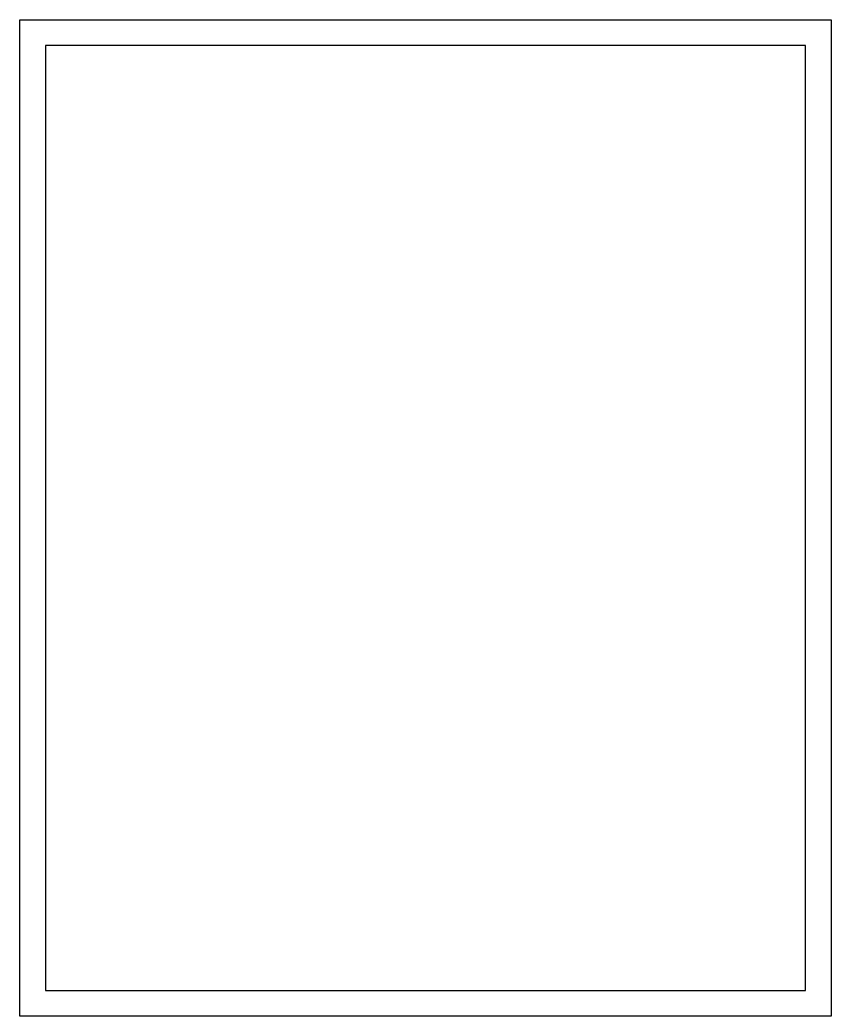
# Model space of a CAD drawing. Header units: millimetres. Extents: x -100 to 3060, y -100 to 3780.
import ezdxf

# ---------------------------------------------------------------- set-up
doc = ezdxf.new("R2010")
doc.units = ezdxf.units.MM
doc.layers.get('0').update_dxf_attribs({"lineweight": 25, "true_color": 0x000000})

msp = doc.modelspace()

# ---------------------------------------------------------------- linework, layer by layer
for p, q in [((-100, 3780), (3060, 3780)), ((-100, -100), (-100, 3780)), ((3060, 3780), (3060, -100)), ((2960, 3680), (0, 3680)), ((0, 3680), (0, 0)), ((2960, 0), (2960, 3680)), ((0, 0), (2960, 0)), ((3060, -100), (-100, -100))]:
    msp.add_line(p, q)

doc.saveas('drawing.dxf')
